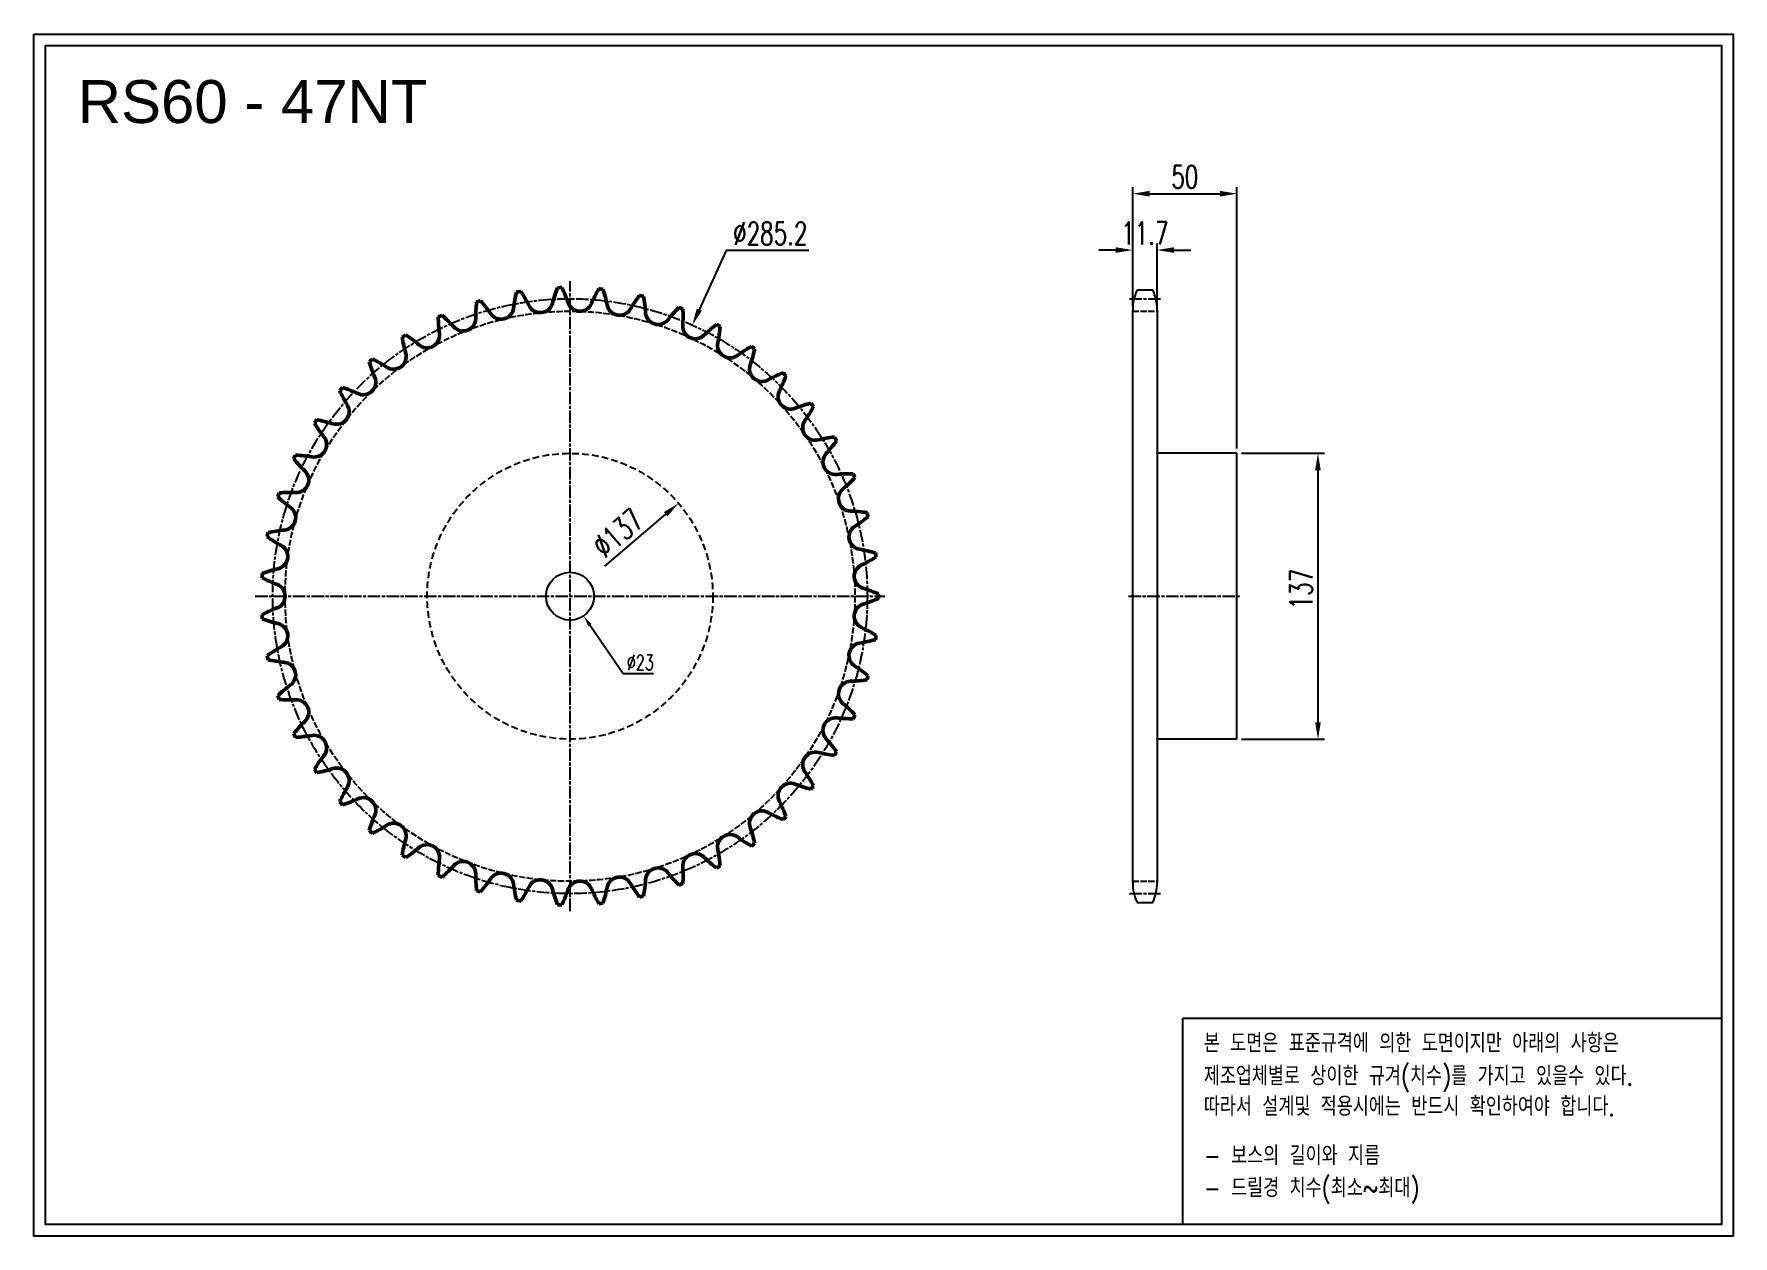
# Model space of a CAD drawing. Header units: millimetres. Extents: x 31167 to 31982, y 1598 to 2174.
import ezdxf

# ---------------------------------------------------------------- set-up
doc = ezdxf.new("R2010")
doc.units = ezdxf.units.MM
for name, pattern in [('AM_ISO02W050', [7.5, 6, -1.5]), ('AM_ISO02W050x2', [3.75, 3, -0.75]), ('AM_ISO08W050', [18, 12, -1.5, 3, -1.5]), ('AM_ISO08W050x2', [9, 6, -0.75, 1.5, -0.75]), ('HIDDEN', [9.525, 6.35, -3.175])]:
    doc.linetypes.add(name, pattern=pattern)
for name, color, linetype, lineweight in [('AM_0N', 7, 'Continuous', 50), ('AM_3N', 6, 'AM_ISO02W050', 25), ('AM_7', 4, 'AM_ISO08W050', 25), ('AM_7N', 4, 'AM_ISO08W050', 25)]:
    doc.layers.add(name, color=color, linetype=linetype, lineweight=lineweight)
doc.layers.add('HL', color=2, linetype='HIDDEN')
doc.layers.add('S-DIM', color=7, linetype='Continuous')
doc.styles.add('HAN', font='ROMANS.shx', dxfattribs={"width": 0.7, "bigfont": 'whgtxt.shx'})
doc.styles.add('HSG', font='SIMPLEX.shx', dxfattribs={"width": 0.7, "bigfont": 'HSG.shx'})
doc.styles.get("Standard").update_dxf_attribs({"font": 'arial.ttf'})
doc.dimstyles.new('APP16', dxfattribs={"dimscale": 3, "dimtxt": 2.4, "dimasz": 1.8, "dimexe": 0.7, "dimexo": 0.5, "dimgap": 0.6, "dimtad": 1, "dimtoh": 1, "dimdec": 1, "dimrnd": 0.01, "dimzin": 9, "dimdsep": 46, "dimtxsty": 'HSG', "dimcen": 0, "dimclrd": 1, "dimclre": 1, "dimclrt": 256, "dimazin": 2, "dimtp": 1, "dimtm": 1, "dimtfac": 0.5, "dimtdec": 1, "dimtofl": 0, "dimtmove": 0, "dimatfit": 3, "dimfxl": 0, "dimtvp": 1, "dimtolj": 2, "dimlwd": -1, "dimlwe": -1, "dimarcsym": 0})
doc.dimstyles.new('APP23', dxfattribs={"dimscale": 4.5, "dimtxt": 2.4, "dimasz": 1.8, "dimexe": 0.7, "dimexo": 0.5, "dimgap": 0.6, "dimtad": 1, "dimtoh": 1, "dimdec": 1, "dimrnd": 0.01, "dimzin": 9, "dimdsep": 46, "dimtxsty": 'HSG', "dimcen": 0, "dimclrd": 1, "dimclre": 1, "dimclrt": 256, "dimazin": 2, "dimtp": 1, "dimtm": 1, "dimtfac": 0.5, "dimtdec": 1, "dimtix": 1, "dimtofl": 0, "dimtmove": 0, "dimatfit": 3, "dimfxl": 0, "dimtvp": 1, "dimtolj": 2, "dimlwd": -1, "dimlwe": -1, "dimarcsym": 0})

# ---------------------------------------------------------------- blocks, each defined once
blk = doc.blocks.new('*D1')
at = {"layer": 'Defpoints', "color": 0, "transparency": 16777216}
for p in [(31476.2, 1949.1), (31372.12, 1860.02)]:
    blk.add_point(p, dxfattribs=at)
at = {"layer": 'S-DIM', "color": 1, "transparency": 16777216}
blk.add_line((31440.92, 1918.91), (31470.05, 1943.84), dxfattribs=at)
blk.add_solid([(31469.17, 1944.86), (31470.93, 1942.81), (31476.2, 1949.1)], dxfattribs=at)
at = {"layer": 'S-DIM', "transparency": 16777216, "insert": (31447.14, 1934.89), "char_height": 10.8, "attachment_point": 5, "rotation": 40.55734, "style": 'HSG'}
blk.add_mtext('\\A2;∅137', dxfattribs=at)
blk = doc.blocks.new('*D2')
at = {"layer": 'Defpoints', "color": 0, "transparency": 16777216}
for p in [(31482.83, 2034.54), (31365.49, 1774.58)]:
    blk.add_point(p, dxfattribs=at)
at = {"layer": 'S-DIM', "color": 1, "transparency": 16777216}
for p, q in [((31498.99, 2070.35), (31486.16, 2041.92)), ((31538.77, 2070.35), (31498.99, 2070.35))]:
    blk.add_line(p, q, dxfattribs=at)
blk.add_solid([(31484.93, 2042.48), (31487.39, 2041.37), (31482.83, 2034.54)], dxfattribs=at)
at = {"layer": 'S-DIM', "transparency": 16777216, "insert": (31520.23, 2078.45), "char_height": 10.8, "attachment_point": 5, "style": 'HSG'}
blk.add_mtext('\\A2;∅285.2', dxfattribs=at)
blk = doc.blocks.new('*D3')
at = {"layer": 'Defpoints', "color": 0, "transparency": 16777216}
for p in [(31705.75, 2070.51), (31694.05, 2041.21), (31705.75, 2041.21)]:
    blk.add_point(p, dxfattribs=at)
at = {"layer": 'S-DIM', "color": 1, "transparency": 16777216}
for p, q in [((31685.95, 2070.51), (31677.85, 2070.51)), ((31694.05, 2043.46), (31694.05, 2073.66)), ((31705.75, 2043.46), (31705.75, 2073.66)), ((31713.85, 2070.51), (31721.95, 2070.51))]:
    blk.add_line(p, q, dxfattribs=at)
for points in [[(31685.95, 2071.86), (31685.95, 2069.16), (31694.05, 2070.51)], [(31713.85, 2071.86), (31713.85, 2069.16), (31705.75, 2070.51)]]:
    blk.add_solid(points, dxfattribs=at)
at = {"layer": 'S-DIM', "transparency": 16777216, "insert": (31699.9, 2078.61), "char_height": 10.8, "attachment_point": 5, "style": 'HSG'}
blk.add_mtext('\\A2;11.7', dxfattribs=at)
blk = doc.blocks.new('*D4')
at = {"layer": 'Defpoints', "color": 0, "transparency": 16777216}
for p in [(31744.05, 2097.51), (31694.05, 2041.21), (31744.05, 1973.06)]:
    blk.add_point(p, dxfattribs=at)
at = {"layer": 'S-DIM', "color": 1, "transparency": 16777216}
for p, q in [((31694.05, 2043.46), (31694.05, 2100.66)), ((31702.15, 2097.51), (31735.95, 2097.51)), ((31744.05, 1975.31), (31744.05, 2100.66))]:
    blk.add_line(p, q, dxfattribs=at)
for points in [[(31702.15, 2098.86), (31702.15, 2096.16), (31694.05, 2097.51)], [(31735.95, 2098.86), (31735.95, 2096.16), (31744.05, 2097.51)]]:
    blk.add_solid(points, dxfattribs=at)
at = {"layer": 'S-DIM', "transparency": 16777216, "insert": (31719.05, 2105.61), "char_height": 10.8, "attachment_point": 5, "style": 'HSG'}
blk.add_mtext('\\A2;50', dxfattribs=at)
blk = doc.blocks.new('*D5')
at = {"layer": 'Defpoints', "color": 0, "transparency": 16777216}
for p in [(31744.05, 1973.06), (31744.05, 1836.06), (31782.92, 1836.06)]:
    blk.add_point(p, dxfattribs=at)
at = {"layer": 'S-DIM', "color": 1, "transparency": 16777216}
for p, q in [((31746.3, 1973.06), (31786.07, 1973.06)), ((31782.92, 1964.96), (31782.92, 1844.16)), ((31746.3, 1836.06), (31786.07, 1836.06))]:
    blk.add_line(p, q, dxfattribs=at)
for points in [[(31781.57, 1964.96), (31784.27, 1964.96), (31782.92, 1973.06)], [(31781.57, 1844.16), (31784.27, 1844.16), (31782.92, 1836.06)]]:
    blk.add_solid(points, dxfattribs=at)
at = {"layer": 'S-DIM', "transparency": 16777216, "insert": (31774.82, 1907.98), "char_height": 10.8, "attachment_point": 5, "rotation": 90, "style": 'HSG'}
blk.add_mtext('\\A2;137', dxfattribs=at)
blk = doc.blocks.new('*D6')
at = {"layer": 'Defpoints', "color": 0, "transparency": 16777216}
for p in [(31417.65, 1914.04), (31430.67, 1895.08)]:
    blk.add_point(p, dxfattribs=at)
at = {"layer": 'S-DIM', "color": 1, "transparency": 16777216}
for p, q in [((31449.71, 1867.38), (31433.73, 1890.63)), ((31464.23, 1867.38), (31449.71, 1867.38))]:
    blk.add_line(p, q, dxfattribs=at)
blk.add_solid([(31434.47, 1891.14), (31432.99, 1890.12), (31430.67, 1895.08)], dxfattribs=at)
at = {"layer": 'S-DIM', "transparency": 16777216, "insert": (31457.87, 1872.78), "char_height": 7.2, "attachment_point": 5, "style": 'HSG'}
blk.add_mtext('\\A2;∅23', dxfattribs=at)

msp = doc.modelspace()

# ---------------------------------------------------------------- linework, layer by layer
for p, q in [((31696.14, 2051.38), (31703.67, 2051.38)), ((31694.05, 1767.25), (31694.05, 2041.88)), ((31705.75, 2041.88), (31705.75, 1767.25)), ((31744.05, 1973.06), (31705.75, 1973.06)), ((31744.05, 1836.06), (31744.05, 1973.06)), ((31744.05, 1836.06), (31705.75, 1836.06)), ((31696.14, 1757.75), (31703.67, 1757.75))]:
    msp.add_line(p, q)
for points in [[(31167.04, 2174.08), (31982.01, 2174.08), (31982.01, 1597.84), (31167.04, 1597.84)], [(31172.53, 2168.59), (31976.52, 2168.59), (31976.52, 1603.33), (31172.53, 1603.33)]]:
    msp.add_lwpolyline(points, close=True)
at = {"color": 6}
msp.add_lwpolyline([(31718.18, 1702.3), (31976.52, 1702.3), (31976.52, 1603.33), (31718.18, 1603.33)], close=True, dxfattribs=at)
msp.add_circle((31424.16, 1904.56), 11.5)
for centre, start, end in [((31716.75, 2041.88), 155.25994, 180), ((31683.05, 2041.88), 0, 24.74006), ((31716.75, 1767.25), 180, 204.74006), ((31683.05, 1767.25), 335.25994, 0)]:
    msp.add_arc(centre, 22.7, start, end)
at = {"layer": 'AM_0N'}
for centre, radius, start, end in [((31448.93, 2037.84), 70.03, 173.62444, 180.10638), ((31424.16, 1904.56), 148, 106.8372, 107.63088), ((31328.31, 2000.42), 70.03, 34.3617, 40.84365), ((31466.47, 2033.35), 70.03, 165.96487, 172.44681), ((31424.16, 1904.56), 148, 99.17763, 99.97131), ((31341.94, 2012.34), 70.03, 26.70213, 33.18407), ((31483.26, 2026.56), 70.03, 158.30529, 164.78723), ((31424.16, 1904.56), 148, 91.51805, 92.31173), ((31357.04, 2022.34), 70.03, 19.04255, 25.5245), ((31498.99, 2017.59), 70.03, 150.64572, 157.12766), ((31424.16, 1904.56), 148, 83.85848, 84.65216), ((31373.34, 2030.23), 70.03, 11.38298, 17.86492), ((31513.39, 2006.61), 70.03, 142.98614, 149.46809), ((31424.16, 1904.56), 148, 76.1989, 76.99259), ((31390.54, 2035.88), 70.03, 3.7234, 10.20535), ((31424.16, 1904.56), 148, 114.49678, 115.29046), ((31430.95, 2039.95), 70.03, 181.28401, 187.76596), ((31316.39, 1986.79), 70.03, 42.02128, 48.50322), ((31372.89, 2037.7), 6.01, 222.02128, 0.10638), ((31391.09, 2043.34), 6.01, 214.3617, 352.44681), ((31409.88, 2046.51), 6.01, 206.70213, 344.78723), ((31428.93, 2047.15), 6.01, 199.04255, 337.12766), ((31447.89, 2045.24), 6.01, 191.38298, 329.46809), ((31466.43, 2040.82), 6.01, 183.7234, 321.80851), ((31526.2, 1993.8), 70.03, 135.32657, 141.80851), ((31424.16, 1904.56), 148, 68.53933, 69.33301), ((31408.35, 2039.19), 70.03, 356.06383, 2.54577), ((31424.16, 1904.56), 148, 122.15635, 122.95003), ((31306.39, 1971.69), 70.03, 49.68085, 56.16279), ((31355.6, 2029.67), 6.01, 229.68085, 7.76596), ((31484.21, 2033.97), 6.01, 176.06383, 314.14894), ((31537.18, 1979.41), 70.03, 127.66699, 134.14894), ((31424.16, 1904.56), 148, 60.87975, 61.67344), ((31426.43, 2040.1), 70.03, 348.40426, 354.8862), ((31412.84, 2039.65), 70.03, 188.94359, 195.42553), ((31500.93, 2024.81), 6.01, 168.40426, 306.48936), ((31546.15, 1963.68), 70.03, 120.00742, 126.48936), ((31444.48, 2038.59), 70.03, 340.74468, 347.22662), ((31424.16, 1904.56), 148, 53.22018, 54.01386), ((31424.16, 1904.56), 148, 129.81592, 130.60961), ((31394.94, 2036.93), 70.03, 196.60316, 203.08511), ((31298.5, 1955.4), 70.03, 57.34043, 63.82237), ((31339.53, 2019.42), 6.01, 237.34043, 15.42553), ((31516.27, 2013.51), 6.01, 160.74468, 298.82979), ((31324.98, 2007.11), 6.01, 245, 23.08511), ((31552.94, 1946.89), 70.03, 112.34784, 118.82979), ((31462.16, 2034.68), 70.03, 333.08511, 339.56705), ((31424.16, 1904.56), 148, 45.56061, 46.35429), ((31424.16, 1904.56), 148, 137.4755, 138.26918), ((31377.55, 2031.86), 70.03, 204.26274, 210.74468), ((31292.84, 1938.19), 70.03, 65, 71.48194), ((31529.97, 2000.26), 6.01, 153.08511, 291.17021), ((31557.43, 1929.35), 70.03, 104.68827, 111.17021), ((31424.16, 1904.56), 148, 37.90103, 38.69471), ((31424.16, 1904.56), 148, 145.13507, 145.92876), ((31289.53, 1920.39), 70.03, 72.65957, 79.14152), ((31312.2, 1992.98), 6.01, 252.65957, 30.74468), ((31541.78, 1985.3), 6.01, 145.42553, 283.51064), ((31479.16, 2028.46), 70.03, 325.42553, 331.90747), ((31301.41, 1977.27), 6.01, 260.31915, 38.40426), ((31361, 2024.51), 70.03, 211.92231, 218.40426), ((31559.55, 1911.36), 70.03, 97.0287, 103.51064), ((31424.16, 1904.56), 148, 30.24146, 31.03514), ((31424.16, 1904.56), 148, 152.79465, 153.58833), ((31288.62, 1902.31), 70.03, 80.31915, 86.80109), ((31551.49, 1968.91), 6.01, 137.76596, 275.85106), ((31495.19, 2020.02), 70.03, 317.76596, 324.2479), ((31345.58, 2015.02), 70.03, 219.58189, 226.06383), ((31292.82, 1960.26), 6.01, 267.97872, 46.06383), ((31559.24, 1893.26), 70.03, 89.36912, 95.85106), ((31558.93, 1951.36), 6.01, 130.10638, 268.19149), ((31509.94, 2009.52), 70.03, 310.10638, 316.58833), ((31424.16, 1904.56), 148, 22.58188, 23.37556), ((31424.16, 1904.56), 148, 160.45422, 161.2479), ((31331.56, 2003.56), 70.03, 227.24146, 233.7234), ((31290.13, 1884.26), 70.03, 87.97872, 94.46067), ((31286.56, 1942.25), 6.01, 275.6383, 53.7234), ((31556.53, 1875.35), 70.03, 81.70955, 88.19149), ((31523.17, 1997.15), 70.03, 302.44681, 308.92875), ((31424.16, 1904.56), 148, 14.92231, 15.71599), ((31424.16, 1904.56), 148, 168.1138, 168.90748), ((31319.19, 1990.33), 70.03, 234.90104, 241.38298), ((31294.04, 1866.58), 70.03, 95.6383, 102.12024), ((31563.97, 1932.98), 6.01, 122.44681, 260.53191), ((31282.77, 1923.58), 6.01, 283.29787, 61.38298), ((31551.46, 1857.97), 70.03, 74.04997, 80.53191), ((31424.16, 1904.56), 148, 7.26273, 8.05642), ((31424.16, 1904.56), 148, 175.77337, 176.56705), ((31300.26, 1849.57), 70.03, 103.29787, 109.77982), ((31566.51, 1914.09), 6.01, 114.78723, 252.87234), ((31534.62, 1983.13), 70.03, 294.78723, 301.26918), ((31308.69, 1975.58), 70.03, 242.56061, 249.04255), ((31281.5, 1904.56), 6.01, 290.95745, 69.04255), ((31544.11, 1841.42), 70.03, 66.3904, 72.87234), ((31308.69, 1833.55), 70.03, 110.95745, 117.43939), ((31566.51, 1895.03), 6.01, 107.12766, 245.21277), ((31544.11, 1967.71), 70.03, 287.12766, 293.6096), ((31424.16, 1904.56), 148, 359.60316, 0.39684), ((31424.16, 1904.56), 148, 183.43295, 184.22663), ((31300.26, 1959.55), 70.03, 250.22018, 256.70213), ((31282.77, 1885.55), 6.01, 298.61702, 76.70213), ((31551.46, 1951.16), 70.03, 279.46809, 285.95003), ((31534.62, 1825.99), 70.03, 58.73082, 65.21277), ((31424.16, 1904.56), 148, 351.94358, 352.73727), ((31319.19, 1818.79), 70.03, 118.61702, 125.09896), ((31424.16, 1904.56), 148, 191.09252, 191.8862), ((31563.97, 1876.15), 6.01, 99.46809, 237.55319), ((31294.04, 1942.55), 70.03, 257.87976, 264.3617), ((31286.56, 1866.87), 6.01, 306.2766, 84.3617), ((31523.17, 1811.97), 70.03, 51.07125, 57.55319), ((31424.16, 1904.56), 148, 344.28401, 345.07769), ((31331.56, 1805.57), 70.03, 126.2766, 132.75854), ((31558.93, 1857.77), 6.01, 91.80851, 229.89362), ((31556.53, 1933.77), 70.03, 271.80851, 278.29045), ((31424.16, 1904.56), 148, 198.7521, 199.54578), ((31290.13, 1924.87), 70.03, 265.53933, 272.02128), ((31292.82, 1848.87), 6.01, 313.93617, 92.02128), ((31509.94, 1799.6), 70.03, 43.41167, 49.89362), ((31345.58, 1794.11), 70.03, 133.93617, 140.41811), ((31551.49, 1840.22), 6.01, 84.14894, 222.23404), ((31559.24, 1915.87), 70.03, 264.14894, 270.63088), ((31424.16, 1904.56), 148, 336.62444, 337.41812), ((31424.16, 1904.56), 148, 206.41167, 207.20535), ((31288.62, 1906.82), 70.03, 273.19891, 279.68085), ((31301.41, 1831.86), 6.01, 321.59574, 99.68085), ((31495.19, 1789.11), 70.03, 35.7521, 42.23404), ((31361, 1784.62), 70.03, 141.59574, 148.07769), ((31541.78, 1823.82), 6.01, 76.48936, 214.57447), ((31559.55, 1897.76), 70.03, 256.48936, 262.9713), ((31424.16, 1904.56), 148, 328.96486, 329.75854), ((31424.16, 1904.56), 148, 214.07124, 214.86493), ((31289.53, 1888.74), 70.03, 280.85848, 287.34043), ((31312.2, 1816.15), 6.01, 329.25532, 107.34043), ((31479.16, 1780.67), 70.03, 28.09253, 34.57447), ((31377.55, 1777.27), 70.03, 149.25532, 155.73726), ((31529.97, 1808.87), 6.01, 68.82979, 206.91489), ((31557.43, 1879.78), 70.03, 248.82979, 255.31173), ((31424.16, 1904.56), 148, 321.30529, 322.09897), ((31424.16, 1904.56), 148, 221.73082, 222.5245), ((31292.84, 1870.93), 70.03, 288.51806, 295), ((31324.98, 1802.01), 6.01, 336.91489, 115), ((31516.27, 1795.62), 6.01, 61.17021, 199.25532), ((31462.16, 1774.44), 70.03, 20.43295, 26.91489), ((31394.94, 1772.19), 70.03, 156.91489, 163.39684), ((31298.5, 1853.73), 70.03, 296.17763, 302.65957), ((31339.53, 1789.71), 6.01, 344.57447, 122.65957), ((31444.48, 1770.54), 70.03, 12.77338, 19.25532), ((31552.94, 1862.24), 70.03, 241.17021, 247.65216), ((31424.16, 1904.56), 148, 313.64571, 314.43939), ((31424.16, 1904.56), 148, 229.39039, 230.18408), ((31412.84, 1769.48), 70.03, 164.57447, 171.05641), ((31355.6, 1779.45), 6.01, 352.23404, 130.31915), ((31500.93, 1784.31), 6.01, 53.51064, 191.59574), ((31546.15, 1845.45), 70.03, 233.51064, 239.99258), ((31424.16, 1904.56), 148, 305.98614, 306.77982), ((31424.16, 1904.56), 148, 237.04997, 237.84365), ((31306.39, 1837.43), 70.03, 303.83721, 310.31915), ((31430.95, 1769.18), 70.03, 172.23404, 178.71599), ((31372.89, 1771.43), 6.01, 359.89362, 137.97872), ((31484.21, 1775.15), 6.01, 45.85106, 183.93617), ((31537.18, 1829.72), 70.03, 225.85106, 232.33301), ((31426.43, 1769.03), 70.03, 5.1138, 11.59574), ((31424.16, 1904.56), 148, 244.70954, 245.50322), ((31316.39, 1822.34), 70.03, 311.49678, 317.97872), ((31448.93, 1771.29), 70.03, 179.89362, 186.37556), ((31328.31, 1808.71), 70.03, 319.15635, 325.6383), ((31391.09, 1765.78), 6.01, 7.55319, 145.6383), ((31409.88, 1762.61), 6.01, 15.21277, 153.29787), ((31447.89, 1763.89), 6.01, 30.53191, 168.61702), ((31390.54, 1773.24), 70.03, 349.79465, 356.2766), ((31466.43, 1768.3), 6.01, 38.19149, 176.2766), ((31526.2, 1815.32), 70.03, 218.19149, 224.67343), ((31408.35, 1769.93), 70.03, 357.45423, 3.93617), ((31424.16, 1904.56), 148, 298.32656, 299.12025), ((31424.16, 1904.56), 148, 252.36912, 253.1628), ((31466.47, 1775.78), 70.03, 187.55319, 194.03513), ((31341.94, 1796.79), 70.03, 326.81593, 333.29787), ((31483.26, 1782.57), 70.03, 195.21277, 201.69471), ((31357.04, 1786.79), 70.03, 334.4755, 340.95745), ((31428.93, 1761.98), 6.01, 22.87234, 160.95745), ((31498.99, 1791.53), 70.03, 202.87234, 209.35428), ((31373.34, 1778.89), 70.03, 342.13508, 348.61702), ((31513.39, 1802.52), 70.03, 210.53191, 217.01386), ((31424.16, 1904.56), 148, 283.00741, 283.8011), ((31424.16, 1904.56), 148, 290.66699, 291.46067), ((31424.16, 1904.56), 148, 260.02869, 260.82237), ((31424.16, 1904.56), 148, 267.68827, 268.48195), ((31424.16, 1904.56), 148, 275.34784, 276.14152)]:
    msp.add_arc(centre, radius, start, end, dxfattribs=at)
at = {"layer": 'AM_3N', "linetype": 'AM_ISO02W050x2'}
for p, q in [((31694.05, 2041.21), (31705.75, 2041.21)), ((31694.05, 1767.91), (31705.75, 1767.91))]:
    msp.add_line(p, q, dxfattribs=at)
msp.add_circle((31424.16, 1904.56), 136.65, dxfattribs=at)
at = {"layer": 'AM_7', "linetype": 'AM_ISO08W050x2'}
msp.add_circle((31424.16, 1904.56), 142.61, dxfattribs=at)
at = {"layer": 'AM_7N', "linetype": 'AM_ISO08W050x2'}
for p, q in [((31424.16, 1753.56), (31424.16, 2055.57)), ((31692.49, 2047.17), (31707.31, 2047.17)), ((31273.16, 1904.56), (31575.16, 1904.56)), ((31692.05, 1904.56), (31746.05, 1904.56)), ((31692.49, 1761.96), (31707.31, 1761.96))]:
    msp.add_line(p, q, dxfattribs=at)
at = {"layer": 'HL', "ltscale": 0.5}
msp.add_circle((31424.16, 1904.56), 68.5, dxfattribs=at)

# ---------------------------------------------------------------- texts
msp.add_text('RS60 - 47NT', height=20.58).set_placement((31188.03, 2131.41))
at = {"color": 6, "style": 'HAN', "width": 0.8}
for s, p in [('본 도면은 표준규격에 의한 도면이지만 아래의 사항은', (31728.17, 1685.8)), ('제조업체별로 상이한 규겨(치수)를 가지고 있을수 있다.', (31728.17, 1670.06)), ('따라서 설계및 적용시에는 반드시 확인하여야 합니다.', (31728.17, 1655.44)), ('- 보스의 길이와 지름', (31728.17, 1631.89)), ('- 드릴경 치수(최소~최대)', (31728.17, 1616.42))]:
    msp.add_text(s, height=9.0834, dxfattribs=at).set_placement(p)

# ---------------------------------------------------------------- dimensions: what is measured, and where the dimension line sits
at = {"layer": 'S-DIM'}
dim = msp.add_linear_dim(base=(31744.05, 2097.51), p1=(31694.05, 2041.21), p2=(31744.05, 1973.06), dimstyle='APP23', dxfattribs=at)
dim.commit()
dim.dimension.update_dxf_attribs({"geometry": '*D4', "text_midpoint": (31719.05, 2105.61)})
for p1, p2, dimstyle, picture, middle in [((31365.49, 1774.58), (31482.83, 2034.54), 'APP23', '*D2', (31520.23, 2070.35)), ((31417.65, 1914.04), (31430.67, 1895.08), 'APP16', '*D6', (31457.87, 1867.38))]:
    dim = msp.add_diameter_dim_2p(p1=p1, p2=p2, dimstyle=dimstyle, dxfattribs=at)
    dim.commit()
    dim.dimension.update_dxf_attribs({"geometry": picture, "text_midpoint": middle, "dimtype": 131})
dim = msp.add_linear_dim(base=(31705.75, 2070.51), p1=(31694.05, 2041.21), p2=(31705.75, 2041.21), dimstyle='APP23', dxfattribs=at)
dim.commit()
dim.dimension.update_dxf_attribs({"geometry": '*D3', "text_midpoint": (31699.9, 2070.51), "dimtype": 128})
dim = msp.add_linear_dim(base=(31782.92, 1836.06), p1=(31744.05, 1973.06), p2=(31744.05, 1836.06), angle=90, dimstyle='APP23', dxfattribs=at)
dim.commit()
dim.dimension.update_dxf_attribs({"geometry": '*D5', "text_midpoint": (31782.92, 1907.98), "dimtype": 128})
at = {"layer": 'S-DIM', "color": 1}
dim = msp.add_diameter_dim_2p(p1=(31372.12, 1860.02), p2=(31476.2, 1949.1), dimstyle='APP23', dxfattribs=at)
dim.commit()
dim.dimension.update_dxf_attribs({"geometry": '*D1', "text_midpoint": (31452.41, 1928.74), "dimtype": 131})

doc.saveas('drawing.dxf')
